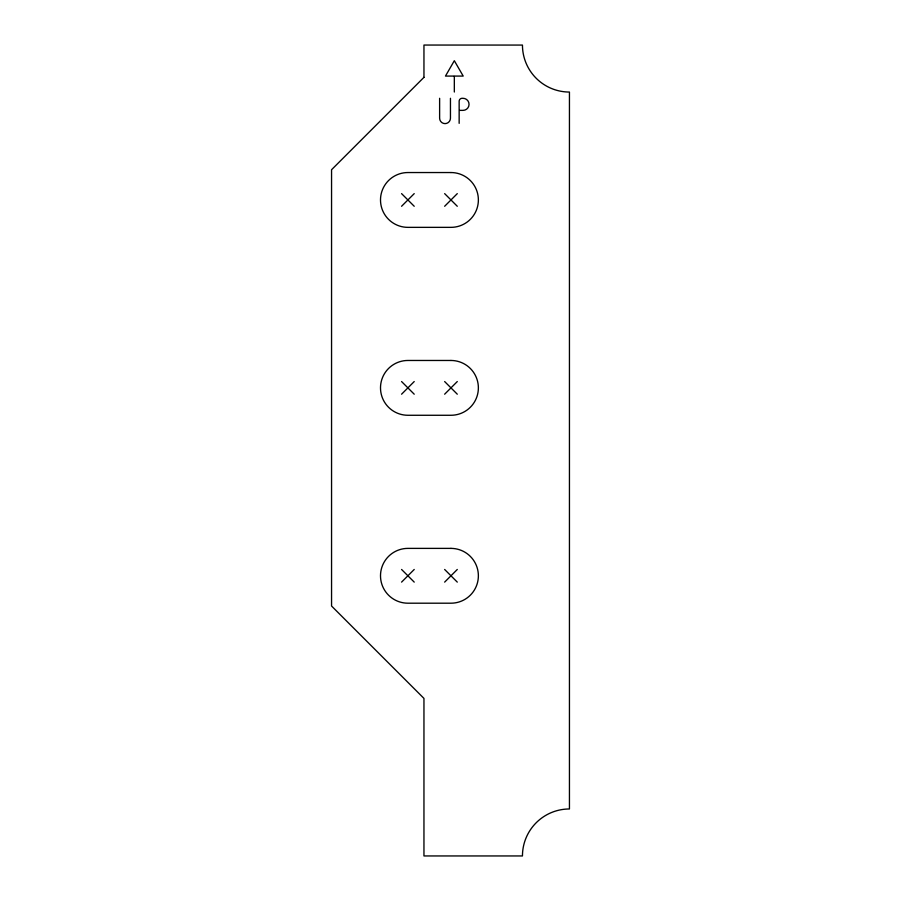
<?xml version="1.0" encoding="UTF-8"?>
<svg xmlns="http://www.w3.org/2000/svg" width="901" height="901" viewBox="0 0 901 901"><rect width="100%" height="100%" fill="white"/><g stroke="black" fill="none" stroke-linecap="round" stroke-linejoin="round"><path stroke-width="1.35" d="M401.576 206.273L414.223 193.625M444.644 206.273L457.291 193.625M401.576 394.199L414.223 381.551M444.644 394.199L457.291 381.551M401.576 582.114L414.223 569.466M444.644 582.114L457.291 569.466M453.71 76.078L445.466 76.078L454.329 60.705L463.204 76.078L454.329 76.078L454.329 92.026M459.78 110.373L463.013 110.373A6.037 6.037 0 0 0 469.049 104.336A6.037 6.037 0 0 0 463.013 98.299L462.089 98.299A2.94 2.94 0 0 0 459.15 101.227L459.15 123.347M444.644 193.625L457.291 206.273M401.576 193.625L414.223 206.273M444.644 381.551L457.291 394.199M401.576 381.551L414.223 394.199M444.644 569.466L457.291 582.114M401.576 569.466L414.223 582.114M450.455 98.299L450.455 118.2A5.417 5.417 0 0 1 445.038 123.617A5.417 5.417 0 0 1 439.62 118.2L439.62 98.299M423.954 77.34L331.557 169.726L331.557 606.013L423.954 698.399L423.954 855.95L522.456 855.95A46.976 46.976 0 0 1 569.443 808.974L569.443 92.048A46.976 46.976 0 0 1 522.456 45.073L423.954 45.05L423.954 77.34M450.973 172.541L407.905 172.541A27.402 27.402 0 0 0 380.504 199.943A27.402 27.402 0 0 0 407.905 227.356L450.973 227.356A27.402 27.402 0 0 0 478.375 199.943A27.402 27.402 0 0 0 450.973 172.541M450.973 360.468L407.905 360.468A27.402 27.402 0 0 0 380.504 387.869A27.402 27.402 0 0 0 407.905 415.271L450.973 415.271A27.402 27.402 0 0 0 478.375 387.869A27.402 27.402 0 0 0 450.973 360.468M450.973 548.382L407.905 548.382A27.402 27.402 0 0 0 380.504 575.795A27.402 27.402 0 0 0 407.905 603.197L450.973 603.197A27.402 27.402 0 0 0 478.375 575.795A27.402 27.402 0 0 0 450.973 548.382"/></g></svg>
